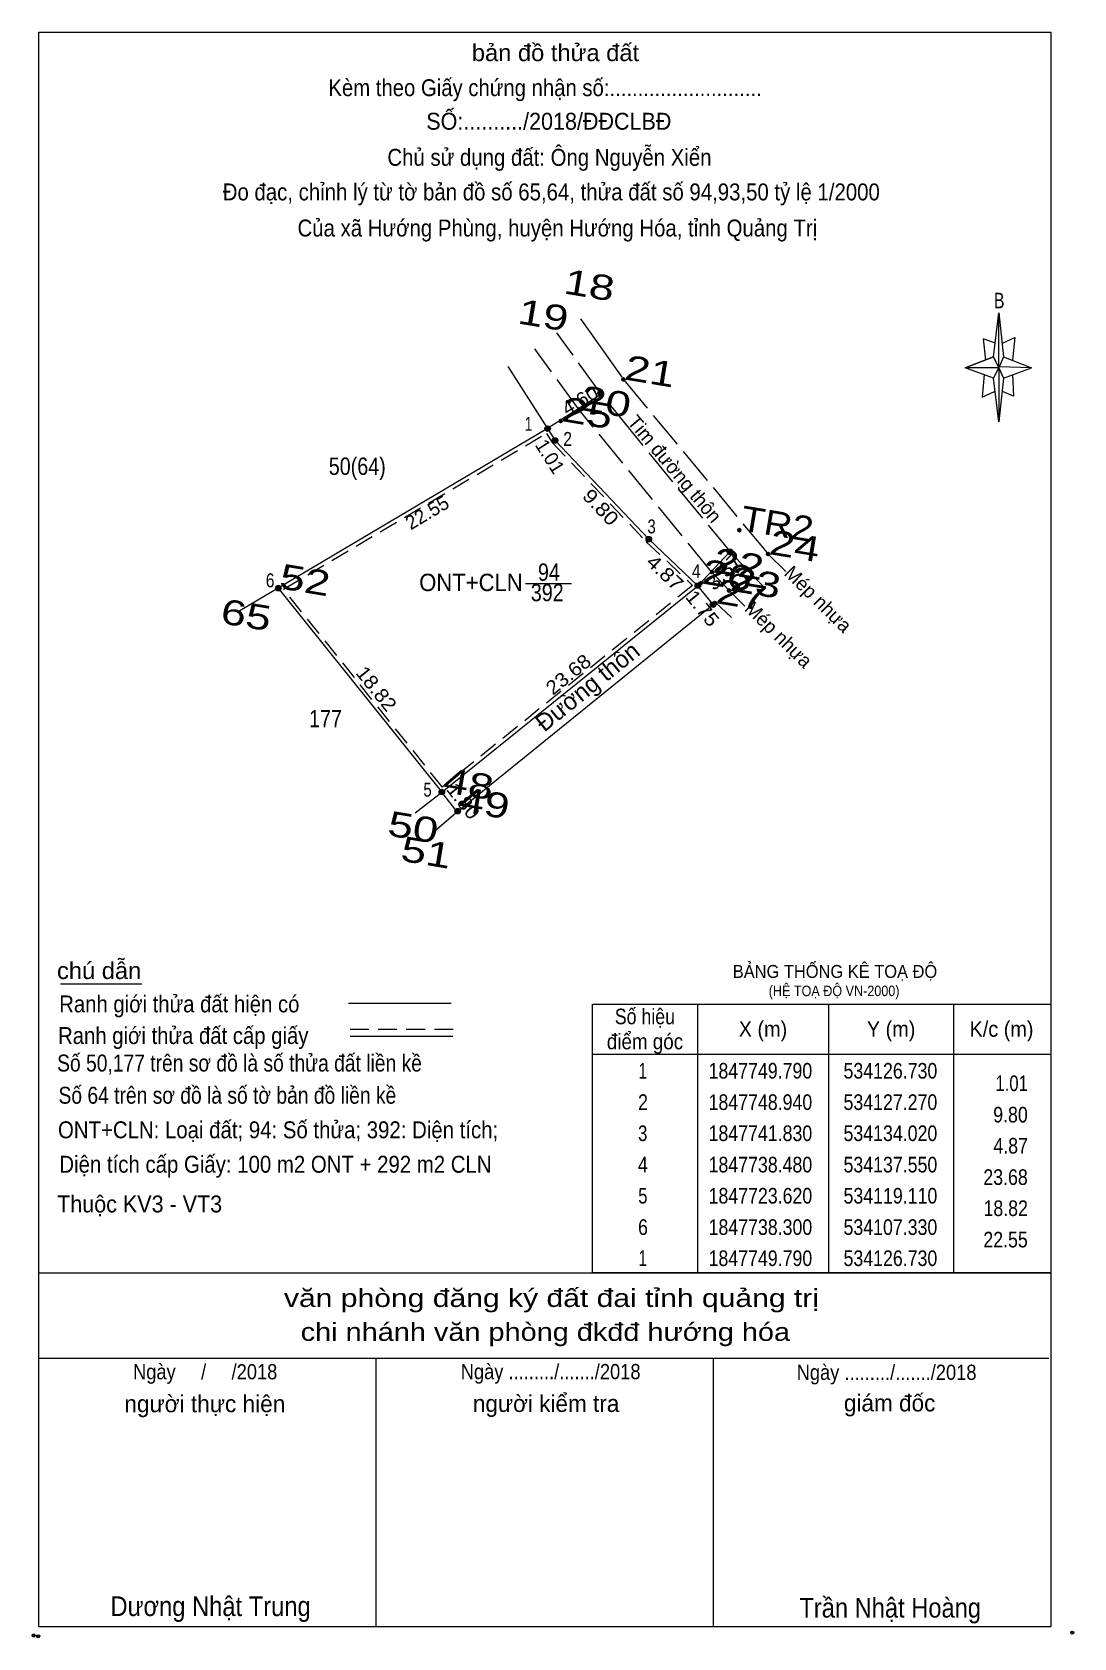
# Model space of a CAD drawing. Header units: metres. Extents: x 533764 to 534165, y 1847660 to 1847778.
# Drawn here: x 534089.6 to 534164.6, y 1847662.7 to 1847778.4 of the extents above.
import ezdxf
from ezdxf.enums import TextEntityAlignment as Align

# ---------------------------------------------------------------- set-up
doc = ezdxf.new("R2010")
doc.units = ezdxf.units.M
doc.header["$LTSCALE"] = 0.45
doc.header["$PDMODE"] = 32
doc.header["$PDSIZE"] = 0.225
doc.linetypes.add('LONG_DASHED', pattern=[7.5, 6, -1.5])
doc.linetypes.add('MEDIUM_DASHED', pattern=[4.5, 3, -1.5])
for name, color, linetype, lineweight in [('1', 7, 'MEDIUM_DASHED', 13), ('10', 7, 'Continuous', 13), ('17', 7, 'Continuous', 13), ('22', 7, 'LONG_DASHED', 13), ('23', 7, 'Continuous', 13), ('5', 7, 'Continuous', 13), ('6', 7, 'Continuous', 13), ('63', 7, 'Continuous', 13)]:
    doc.layers.add(name, color=color, linetype=linetype, lineweight=lineweight)
doc.layers.add('12', color=7, linetype='Continuous')
doc.layers.add('7', color=7, linetype='Continuous')

msp = doc.modelspace()

# ---------------------------------------------------------------- hatches: boundary and pattern name
at = {"layer": '63'}
for points in [[(534130.75, 1847752.34, 1), (534130.35, 1847752.34, 1)], [(534126.93, 1847749.79, 1), (534126.53, 1847749.79, 1)], [(534127.47, 1847748.94, 1), (534127.07, 1847748.94, 1)], [(534134.22, 1847741.83, 1), (534133.82, 1847741.83, 1)], [(534140.07, 1847740.92, 1), (534139.67, 1847740.92, 1)], [(534107.53, 1847738.3, 1), (534107.13, 1847738.3, 1)], [(534137.75, 1847738.48, 1), (534137.35, 1847738.48, 1)], [(534138.85, 1847737.12, 1), (534138.45, 1847737.12, 1)], [(534119.31, 1847723.62, 1), (534118.91, 1847723.62, 1)], [(534120.46, 1847722.24, 1), (534120.06, 1847722.24, 1)]]:
    msp.add_hatch(color=256, dxfattribs=at).paths.add_polyline_path(points)

# ---------------------------------------------------------------- linework, layer by layer
at = {"layer": '1'}
msp.add_lwpolyline([(534126.65, 1847749.45), (534127.07, 1847748.79), (534133.84, 1847741.65), (534137.17, 1847738.5), (534119.15, 1847723.97), (534107.71, 1847738.23)], close=True, dxfattribs=at)
at = {"layer": '10'}
msp.add_line((534107.33, 1847738.3), (534119.11, 1847723.62), dxfattribs=at)
for points in [[(534126.73, 1847749.79), (534107.33, 1847738.3), (534104.56, 1847736.66)], [(534117.19, 1847722.12), (534119.11, 1847723.62), (534137.55, 1847738.48)], [(534118.43, 1847720.68), (534120.26, 1847722.24), (534138.83, 1847737.27)]]:
    msp.add_lwpolyline(points, dxfattribs=at)
at = {"layer": '17'}
msp.add_line((534091.65, 1847709.81), (534097.51, 1847709.81), dxfattribs=at)
at = {"layer": '22'}
msp.add_line((534129.11, 1847757.7), (534130.52, 1847755.71), dxfattribs=at)
for points in [[(534132.77, 1847749.62), (534130.55, 1847752.34), (534127.4, 1847756.69)], [(534130.52, 1847755.71), (534132.19, 1847753.34), (534142.21, 1847741.25)], [(534140.94, 1847737), (534139.8, 1847738.13), (534138.57, 1847739.46), (534129, 1847751.15), (534125.82, 1847755.55)], [(534142.31, 1847738.39), (534141.2, 1847739.49), (534140.04, 1847740.74), (534132.77, 1847749.62)], [(534142.21, 1847741.25), (534142.61, 1847740.76), (534143.9, 1847739.5)]]:
    msp.add_lwpolyline(points, dxfattribs=at)
at = {"layer": '23'}
for p, q in [((534123.86, 1847754.27), (534127.27, 1847748.94)), ((534135.52, 1847740.41), (534137.55, 1847738.48)), ((534125.15, 1847738.63), (534128.45, 1847738.63)), ((534138.65, 1847737.12), (534137.55, 1847738.48)), ((534138.83, 1847737.27), (534139.98, 1847736.19)), ((534120.22, 1847722.2), (534119.11, 1847723.62))]:
    msp.add_line(p, q, dxfattribs=at)
msp.add_lwpolyline([(534127.27, 1847748.94), (534134.02, 1847741.83), (534135.52, 1847740.41)], dxfattribs=at)
at = {"layer": '5'}
for p, q in [((534158.84, 1847754.97), (534159.24, 1847758.13)), ((534159.57, 1847754.97), (534161.59, 1847754.16)), ((534158.84, 1847753.43), (534156.81, 1847754.16)), ((534159.57, 1847753.43), (534159.24, 1847750.28)), ((534160.22, 1847753.68), (534160.3, 1847752.14)), ((534160.3, 1847752.14), (534159.49, 1847752.46)), ((534090.09, 1847689), (534162.99, 1847689)), ((534090.09, 1847682.85), (534162.83, 1847682.85)), ((534090.09, 1847682.85), (534162.83, 1847682.85)), ((534090.09, 1847682.85), (534162.83, 1847682.85)), ((534114.39, 1847663.49), (534114.39, 1847682.85)), ((534138.69, 1847663.49), (534138.69, 1847682.85))]:
    msp.add_line(p, q, dxfattribs=at)
for points in [[(534090.09, 1847778.35), (534162.99, 1847778.35), (534162.99, 1847663.49), (534090.09, 1847663.49)], [(534159.24, 1847758.13), (534159.57, 1847754.97), (534159.24, 1847754.16)], [(534159.24, 1847754.16), (534156.81, 1847754.16), (534158.84, 1847754.97), (534159.57, 1847753.43), (534161.59, 1847754.16), (534159.24, 1847754.25)], [(534159.24, 1847754.16), (534159.24, 1847750.28), (534158.84, 1847753.43)]]:
    msp.add_lwpolyline(points, close=True, dxfattribs=at)
for points in [[(534159, 1847755.95), (534158.11, 1847756.27), (534158.27, 1847754.73)], [(534159.49, 1847755.95), (534160.38, 1847756.35), (534160.22, 1847754.73)], [(534159.24, 1847754.16), (534158.84, 1847754.97), (534156.81, 1847754.16)], [(534158.19, 1847753.68), (534158.03, 1847752.06), (534158.92, 1847752.46)], [(534159.24, 1847754.16), (534159.57, 1847753.43), (534161.59, 1847754.16)], [(534162.99, 1847663.49), (534090.09, 1847663.49), (534090.09, 1847682.85)]]:
    msp.add_lwpolyline(points, dxfattribs=at)
for p in [(534089.71, 1847662.87), (534090.03, 1847662.81)]:
    msp.add_point(p, dxfattribs=at)
at = {"layer": '6'}
for p, q in [((534112.38, 1847708.41), (534119.79, 1847708.41)), ((534112.5, 1847706.03), (534119.9, 1847706.03))]:
    msp.add_line(p, q, dxfattribs=at)
at = {"layer": '6', "linetype": 'MEDIUM_DASHED'}
msp.add_line((534112.5, 1847706.54), (534119.95, 1847706.54), dxfattribs=at)
at = {"layer": '6'}
msp.add_point((534164.53, 1847663.08), dxfattribs=at)
at = {"layer": '63'}
for p, q in [((534130.61, 1847752.27), (534126.73, 1847749.79)), ((534139.87, 1847740.92), (534137.55, 1847738.48)), ((534137.52, 1847708.35), (534137.52, 1847689)), ((534146.97, 1847708.35), (534146.97, 1847689)), ((534155.97, 1847708.35), (534155.97, 1847689)), ((534129.96, 1847704.75), (534162.99, 1847704.75))]:
    msp.add_line(p, q, dxfattribs=at)
msp.add_lwpolyline([(534129.96, 1847708.35), (534162.99, 1847708.35), (534162.99, 1847689), (534129.96, 1847689)], close=True, dxfattribs=at)
for centre in [(534130.55, 1847752.34), (534126.73, 1847749.79), (534127.27, 1847748.94), (534134.02, 1847741.83), (534139.87, 1847740.92), (534107.33, 1847738.3), (534137.55, 1847738.48), (534138.65, 1847737.12), (534119.11, 1847723.62), (534120.26, 1847722.24)]:
    msp.add_circle(centre, 0.2, dxfattribs=at)
at = {"layer": '7'}
for p in [(534132.19, 1847753.34), (534129, 1847751.15), (534127.67, 1847750.34), (534140.55, 1847742.48), (534142.61, 1847740.76), (534138.57, 1847739.46), (534107.33, 1847738.3), (534137.76, 1847738.65), (534138.78, 1847737.23), (534139.8, 1847738.13), (534119.11, 1847723.62), (534120.26, 1847722.24)]:
    msp.add_point(p, dxfattribs=at)

# ---------------------------------------------------------------- texts
at = {"layer": '1', "width": 0.85}
msp.add_text('392', height=1.25, dxfattribs=at).set_placement((534126.705, 1847737.36), align=Align.CENTER)
at = {"layer": '1'}
for s, height, width, p in [('BẢNG THỐNG KÊ TOẠ ĐỘ ', 0.9315, 0.95, (534140.07, 1847710.23)), ('(HỆ TOẠ ĐỘ VN-2000)', 0.7533, 0.9, (534142.66, 1847708.92))]:
    msp.add_text(s, height=height, dxfattribs=dict(at, width=width)).set_placement(p)
at = {"layer": '12'}
for s, width, p in [('18', 1.35, (534127.82, 1847759.54)), ('19', 1.35, (534124.5, 1847757.38)), ('21', 1.35, (534132.19, 1847753.34)), ('20', 1.35, (534129, 1847751.15)), ('25', 1.35, (534127.67, 1847750.34)), ('TR2', 1.15, (534140.55, 1847742.48)), ('24', 1.35, (534142.61, 1847740.76)), ('22', 1.35, (534138.57, 1847739.46)), ('52', 1.35, (534107.33, 1847738.3)), ('26', 1.35, (534137.76, 1847738.65)), ('23', 1.35, (534139.8, 1847738.13)), ('27', 1.35, (534138.78, 1847737.23)), ('65', 1.35, (534103.09, 1847735.79)), ('48', 1.35, (534119.11, 1847723.62)), ('49', 1.35, (534120.26, 1847722.24)), ('50', 1.35, (534115.12, 1847720.5)), ('51', 1.35, (534116.07, 1847718.68))]:
    msp.add_text(s, height=1.8, rotation=350.549, dxfattribs=dict(at, width=width)).set_placement(p)
at = {"layer": '23'}
for s, width, p in [('50(64)', 0.85, (534113.02, 1847746.46)), ('94', 0.85, (534126.825, 1847738.83)), ('ONT+CLN', 0.95, (534121.21, 1847738.09)), ('177', 0.85, (534110.735, 1847728.28))]:
    msp.add_text(s, height=1.25, dxfattribs=dict(at, width=width)).set_placement(p, align=Align.CENTER)
at = {"layer": '5'}
for s, height, width, p in [('bản đồ thửa đất', 1.215, 1.05, (534127.3, 1847776.26)), ('Kèm theo Giấy chứng nhận số:...........................', 1.215, 0.9, (534126.55, 1847773.74)), ('SỐ:........../2018/ĐĐCLBĐ', 1.22, 0.95, (534126.82, 1847771.32)), ('Chủ sử dụng đất: Ông Nguyễn Xiển', 1.22, 0.9, (534126.865, 1847768.72)), ('Đo đạc, chỉnh lý từ tờ bản đồ số 65,64, thửa đất số 94,93,50 tỷ lệ 1/2000 ', 1.22, 0.9, (534127.2, 1847766.23)), ('Của xã Hướng Phùng, huyện Hướng Hóa, tỉnh Quảng Trị', 1.22, 0.9, (534127.435, 1847763.63)), ('B', 1.116, 0.75, (534159.265, 1847758.46)), ('văn phòng đăng ký đất đai tỉnh quảng trị', 1.296, 1.25, (534127.01, 1847686.53)), ('chi nhánh văn phòng đkđđ hướng hóa', 1.296, 1.2, (534126.57, 1847684.09)), ('Ngày     /     /2018', 1.094, 0.9, (534102.065, 1847681.32)), ('Ngày ........./......./2018', 1.094, 0.9, (534126.95, 1847681.33)), ('Ngày ........./......./2018', 1.094, 0.9, (534151.15, 1847681.28)), ('Dương Nhật Trung', 1.42, 0.9, (534102.455, 1847664.27)), ('Trần Nhật Hoàng', 1.417, 0.9, (534151.41, 1847664.16))]:
    msp.add_text(s, height=height, dxfattribs=dict(at, width=width)).set_placement(p, align=Align.CENTER)
for s, height, p in [('người thực hiện', 1.22, (534102.04, 1847678.95)), ('người kiểm tra', 1.215, (534126.625, 1847678.97)), ('giám đốc', 1.215, (534151.37, 1847679.01))]:
    msp.add_text(s, height=height, dxfattribs=at).set_placement(p, align=Align.CENTER)
at = {"layer": '6'}
for s, height, width, p in [('chú dẫn', 1.215, 1.05, (534091.39, 1847710.15)), ('Ranh giới thửa đất hiện có ', 1.215, 0.9, (534091.55, 1847707.75)), ('Ranh giới thửa đất cấp giấy', 1.215, 0.9, (534091.47, 1847705.47)), ('Số 50,177 trên sơ đồ là số thửa đất liền kề', 1.22, 0.85, (534091.4, 1847703.49)), ('Số 64 trên sơ đồ là số tờ bản đồ liền kề', 1.22, 0.85, (534091.5, 1847701.17)), ('ONT+CLN: Loại đất; 94: Số thửa; 392: Diện tích;', 1.22, 0.9, (534091.46, 1847698.68)), ('Diện tích cấp Giấy: 100 m2 ONT + 292 m2 CLN', 1.22, 0.9, (534091.56, 1847696.2)), ('Thuộc KV3 - VT3', 1.22, 0.95, (534091.4, 1847693.34))]:
    msp.add_text(s, height=height, dxfattribs=dict(at, width=width)).set_placement(p)
at = {"layer": '63'}
for s, rotation, width, p in [('4.60', 30.637, 1.05, (534129.3152, 1847751.3956)), ('9.80', 313.512, 1.15, (534130.192, 1847743.7893)), ('3.37', 46.444, 1.15, (534139.7791, 1847739.1455)), ('4.87', 316.499, 1.15, (534134.8458, 1847739.0526)), ('1.75', 308.967, 1.1, (534137.5008, 1847736.5344)), ('18.82', 308.745, 1.1, (534114.0072, 1847730.7479)), ('23.68', 38.864, 1.1, (534128.5413, 1847731.7034)), ('1.80', 308.014, 1.1, (534120.2657, 1847722.6629))]:
    msp.add_text(s, height=1, rotation=rotation, dxfattribs=dict(at, width=width)).set_placement(p, align=Align.CENTER)
for s, height, width, p in [(' 1', 1, 0.75, (534125.64, 1847749.64)), (' 2', 1, 0.85, (534128.49, 1847748.55)), (' 3', 1, 0.8, (534134.52, 1847742.25)), (' 4', 1, 0.85, (534137.76, 1847739.03)), (' 6', 1, 0.85, (534107.06, 1847738.37)), (' 5', 1, 0.8, (534118.38, 1847723.29)), ('1.01', 1.125, 0.8, (534161.33, 1847702.08)), ('9.80', 1.125, 0.85, (534161.32, 1847699.82)), ('4.87', 1.125, 0.85, (534161.33, 1847697.58)), ('23.68', 1.125, 0.85, (534161.32, 1847695.32)), ('18.82', 1.125, 0.85, (534161.33, 1847693.08)), ('22.55', 1.125, 0.85, (534161.32, 1847690.82))]:
    msp.add_text(s, height=height, dxfattribs=dict(at, width=width)).set_placement(p, align=Align.RIGHT)
for s, height, rotation, p in [('Tim đường thôn', 0.9999, 310.079, (534135.503, 1847746.5669)), ('1.01', 1, 302.428, (534126.4845, 1847747.5181)), ('22.55', 1, 30.637, (534118.3102, 1847743.3126)), ('Mép nhựa', 1, 315.434, (534145.8641, 1847737.1592)), ('Mép nhựa', 1, 315.434, (534143.0241, 1847734.6092)), ('Đường thôn', 1.25, 38.996, (534129.9967, 1847730.7283))]:
    msp.add_text(s, height=height, rotation=rotation, dxfattribs=at).set_placement(p, align=Align.CENTER)
for s, width, p in [('Số hiệu', 0.85, (534133.74, 1847706.89)), ('X (m)', 0.95, (534142.245, 1847705.99)), ('Y (m)', 0.95, (534151.475, 1847705.99)), ('K/c (m)', 0.95, (534159.43, 1847705.99)), ('điểm góc', 0.9, (534133.745, 1847705.09)), (' 1', 0.75, (534133.425, 1847702.98)), ('1847749.790', 0.85, (534142.06, 1847702.98)), ('534126.730', 0.85, (534151.425, 1847702.98)), (' 2', 0.85, (534133.425, 1847700.72)), ('1847748.940', 0.85, (534142.06, 1847700.72)), ('534127.270', 0.85, (534151.425, 1847700.72)), (' 3', 0.8, (534133.415, 1847698.48)), ('1847741.830', 0.85, (534142.06, 1847698.48)), ('534134.020', 0.85, (534151.425, 1847698.48)), (' 4', 0.85, (534133.415, 1847696.22)), ('1847738.480', 0.85, (534142.06, 1847696.22)), ('534137.550', 0.85, (534151.425, 1847696.22)), (' 5', 0.8, (534133.425, 1847693.98)), ('1847723.620', 0.85, (534142.06, 1847693.98)), ('534119.110', 0.85, (534151.425, 1847693.98)), (' 6', 0.85, (534133.425, 1847691.72)), ('1847738.300', 0.85, (534142.06, 1847691.72)), ('534107.330', 0.85, (534151.425, 1847691.72)), (' 1', 0.75, (534133.425, 1847689.48)), ('1847749.790', 0.85, (534142.06, 1847689.48)), ('534126.730', 0.85, (534151.425, 1847689.48))]:
    msp.add_text(s, height=1.125, dxfattribs=dict(at, width=width)).set_placement(p, align=Align.CENTER)

doc.saveas('drawing.dxf')
